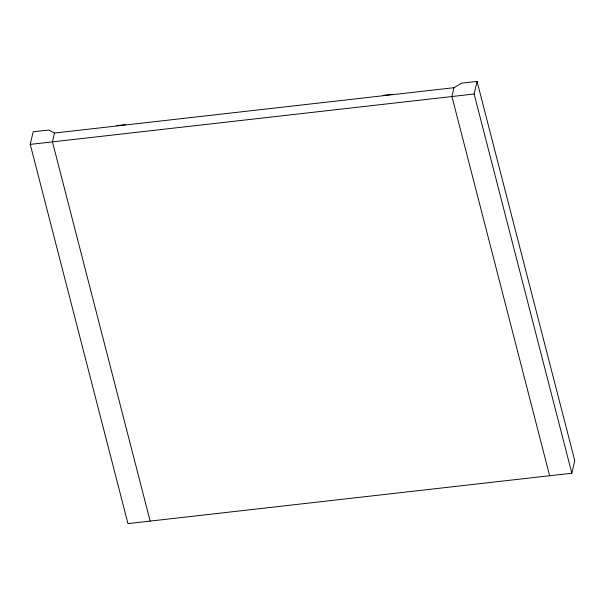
<?xml version="1.0" encoding="UTF-8"?>
<svg xmlns="http://www.w3.org/2000/svg" width="605" height="605" viewBox="0 0 605 605"><rect width="100%" height="100%" fill="white"/><g stroke="black" fill="none" stroke-linecap="round" stroke-linejoin="round"><path stroke-width="0.91" d="M30.25 144.391L33.162 131.784L48.695 130.014L54.48 133.047L453.969 87.702L461.502 83.165L477.035 81.395L574.75 460.609L571.838 473.216L127.965 523.605L30.25 144.391L474.123 94.009L477.035 81.395M54.48 133.047L52.446 141.873L150.153 521.087M453.969 87.702L451.935 96.528L549.642 475.734M116.712 125.613L125.59 124.607M383.041 95.386L391.911 94.372M474.123 94.009L571.838 473.216"/></g></svg>
